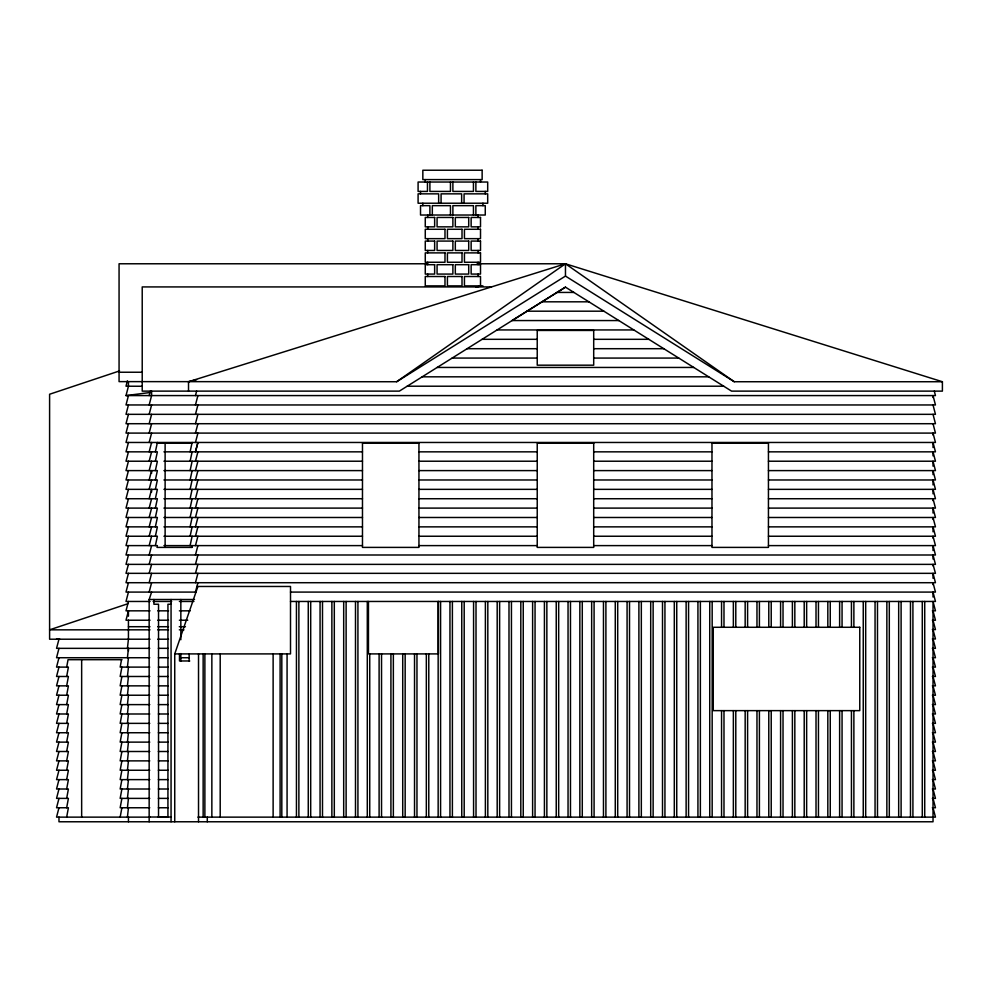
<?xml version="1.0" encoding="UTF-8"?>
<svg xmlns="http://www.w3.org/2000/svg" width="992" height="992" viewBox="0 0 992 992"><rect width="100%" height="100%" fill="white"/><g stroke="black" fill="none" stroke-linecap="round" stroke-linejoin="round"><path stroke-width="1.49" d="M127.435 648.346L128.414 639.208M127.435 657.733L128.439 648.346L128.439 651.025M127.435 667.108L128.439 657.733M127.435 676.482L128.439 667.108M127.435 685.856L128.439 676.482M127.435 695.231L128.439 685.856M127.435 704.618L128.439 695.231M127.435 713.992L128.439 704.618M127.435 723.366L128.439 713.992M127.435 732.741L128.439 723.366M127.435 742.128L128.439 732.741M127.435 751.502L128.439 742.128M127.435 760.876L128.439 751.502M127.435 770.251L128.439 760.876M127.435 779.625L128.439 770.251M127.435 789.012L128.439 779.625M127.435 798.386L128.439 789.012M127.435 807.761L128.439 798.386M127.435 817.135L128.439 807.761M66.675 667.108L68.039 659.692L121.892 659.692M66.675 676.482L68.398 667.108L56.544 667.108L58.974 657.733M66.675 685.856L68.398 676.482L56.544 676.482L58.974 667.108M66.675 695.231L68.398 685.856L56.544 685.856L58.974 676.482M66.675 704.618L68.398 695.231L56.544 695.231L58.974 685.856M66.675 713.992L68.398 704.618L56.544 704.618L58.974 695.231M66.675 723.366L68.398 713.992L56.544 713.992L58.974 704.618M66.675 732.741L68.398 723.366L56.544 723.366L58.974 713.992M66.675 742.128L68.398 732.741L56.544 732.741L58.974 723.366M66.675 751.502L68.398 742.128L56.544 742.128L58.974 732.741M66.675 760.876L68.398 751.502L56.544 751.502L58.974 742.128M66.675 770.251L68.398 760.876L56.544 760.876L58.974 751.502M66.675 779.625L68.398 770.251L56.544 770.251L58.974 760.876M66.675 789.012L68.398 779.625L56.544 779.625L58.974 770.251M66.675 798.386L68.398 789.012L56.544 789.012L58.974 779.625M66.675 807.761L68.398 798.386L56.544 798.386L58.974 789.012M66.675 817.135L68.398 807.761L56.544 807.761L58.974 798.386M121.532 659.692L120.168 667.108L149.767 667.108M121.892 667.108L120.168 676.482L149.767 676.482M121.892 676.482L120.168 685.856L149.767 685.856M121.892 685.856L120.168 695.231L149.767 695.231M121.892 695.231L120.168 704.618L149.767 704.618M121.892 704.618L120.168 713.992L149.767 713.992M121.892 713.992L120.168 723.366L149.767 723.366M121.892 723.366L120.168 732.741L149.767 732.741M121.892 732.741L120.168 742.128L149.767 742.128M121.892 742.128L120.168 751.502L149.767 751.502M121.892 751.502L120.168 760.876L149.767 760.876M121.892 760.876L120.168 770.251L149.767 770.251M121.892 770.251L120.168 779.625L149.767 779.625M121.892 779.625L120.168 789.012L149.767 789.012M121.892 789.012L120.168 798.386L149.767 798.386M121.892 798.386L120.168 807.761L149.767 807.761M120.168 817.135L121.892 807.761M155.372 451.844L157.381 442.469L157.381 443.213L192.299 443.213M155.372 461.218L157.381 451.844L126.009 451.844L128.439 442.469M155.372 470.605L157.381 461.218L126.009 461.218L128.439 451.844M155.372 479.979L157.381 470.605L126.009 470.605L128.439 461.218M155.372 489.354L157.381 479.979L126.009 479.979L128.439 470.605M155.372 498.728L157.381 489.354L126.009 489.354L128.439 479.979M155.372 508.102L157.381 498.728L126.009 498.728L128.439 489.354M155.372 517.489L157.381 508.102L126.009 508.102L128.439 498.728M155.372 526.864L157.381 517.489L126.009 517.489L128.439 508.102M155.372 536.238L157.381 526.864L126.009 526.864L128.439 517.489M155.372 545.612L157.381 536.238L126.009 536.238L128.439 526.864M190.104 451.844L192.113 442.469L192.113 443.213M190.104 461.218L192.113 451.844M190.104 470.605L192.113 461.218M190.104 479.979L192.113 470.605M190.104 489.354L192.113 479.979M190.104 498.728L192.113 489.354M190.104 508.102L192.113 498.728M190.104 517.489L192.113 508.102M190.104 526.864L192.113 517.489M190.104 536.238L192.113 526.864M190.104 545.612L192.113 536.238M191.729 547.398L192.113 545.612M127.398 380.854L126.009 386.21L142.302 386.26M58.974 648.346L56.544 657.733L149.767 657.733M934.29 391.121L935.456 395.585L126.009 395.585L128.439 386.21L128.439 381.622M128.439 395.585L126.009 404.959L935.456 404.959L933.026 395.585L933.026 397.544M128.439 404.959L126.009 414.334L935.456 414.334L933.026 404.959M128.439 414.334L126.009 423.708L935.456 423.708L933.026 414.334M128.439 423.708L126.009 433.095L935.456 433.095L933.026 423.708M128.439 433.095L126.009 442.469L935.456 442.469L933.026 433.095L933.026 435.054M149.16 395.585L150.313 391.121M149.16 404.959L151.59 395.585L151.59 391.121M149.16 414.334L151.59 404.959M149.16 423.708L151.59 414.334M149.16 433.095L151.59 423.708M149.16 442.469L151.59 433.095M149.16 451.844L151.59 442.469L151.59 443.213M128.439 536.238L126.009 545.612L157.381 545.612L156.996 547.398L192.299 547.398M58.974 807.761L56.544 817.135L150.052 817.135M149.16 461.218L151.59 451.844M128.439 545.612L126.009 554.999L935.456 554.999L933.026 545.612L933.026 550.548M149.16 470.605L151.59 461.218M128.439 554.999L126.009 564.374L935.456 564.374L933.026 554.999L933.026 559.017M149.16 479.979L151.59 470.605L151.59 473.283M149.16 489.354L151.59 479.979M128.439 573.339L126.009 582.713L935.456 582.713L933.026 573.339L933.026 578.262M149.16 498.728L151.59 489.354L151.59 492.032M128.439 582.713L126.009 592.088L195.97 592.088M149.16 508.102L151.59 498.728M128.439 592.088L126.009 601.462L150.052 601.462M149.16 517.489L151.59 508.102M128.439 601.462L126.009 610.836L150.052 610.836M149.16 526.864L151.59 517.489M149.16 536.238L151.59 526.864M149.16 545.612L151.59 536.238M149.16 554.999L151.59 545.612M149.16 564.374L151.59 554.999M195.461 395.585L196.627 391.121M149.16 582.713L151.59 573.339M195.461 404.959L197.904 395.585M149.16 592.088L151.59 582.713M195.461 414.334L197.904 404.959M195.461 423.708L197.904 414.334M195.461 433.095L197.904 423.708M195.461 442.469L197.904 433.095M197.904 442.469L195.461 451.844L197.706 443.213M195.461 461.218L197.904 451.844M195.461 470.605L197.904 461.218M195.461 479.979L197.904 470.605M195.461 489.354L197.904 479.979M195.461 498.728L197.904 489.354M195.461 508.102L197.904 498.728M195.461 517.489L197.904 508.102M195.461 526.864L197.904 517.489M195.461 536.238L197.904 526.864M195.461 545.612L197.904 536.238M195.461 554.999L197.904 545.612M195.461 564.374L197.904 554.999M195.461 582.713L197.904 573.339M195.461 592.088L197.904 582.713M128.439 564.374L126.009 573.339L935.456 573.339L933.026 564.374L933.026 565.924M149.16 573.339L151.59 564.374M195.461 573.339L197.904 564.374M149.16 821.773L149.16 599.503L151.59 592.088M174.741 821.773L174.741 653.902L197.904 586.47M427.515 263.773L119.065 263.773L119.065 381.622L396.664 381.734L565.465 263.773L942.4 381.734L942.4 391.121L731.563 391.121L565.465 287.147L512.07 320.565L618.847 320.565M396.664 381.734L565.465 276.086L565.465 263.773L477.115 263.773M565.465 287.147L399.354 391.121L142.216 391.121L142.216 286.924L491.474 286.924M119.548 370.921L49.6 394.246L49.6 639.208L150.028 639.208M127.844 603.744L49.6 629.833L150.028 629.833M476.148 287.246L480.512 285.882L480.512 276.508L464.442 276.508L464.442 285.882L482.943 285.882M188.517 391.121L188.517 381.734L565.465 263.773L734.266 381.734L942.4 381.734M188.517 381.734L196.565 379.713M126.009 395.585L150.4 392.472M557.008 292.429L573.909 292.429M542.004 301.816L588.888 301.816M527 311.19L603.868 311.19M497.091 329.939L633.838 329.939M482.1 339.314L537.23 339.314M593.7 339.314L648.818 339.314M467.12 348.7L537.23 348.7M593.7 348.7L663.797 348.7M452.141 358.075L537.23 358.075M593.7 358.075L678.776 358.075M437.162 367.449L693.755 367.449M119.065 372.236L142.092 372.236M422.183 376.824L708.747 376.824M407.204 386.21L723.726 386.21M163.94 451.844L362.477 451.844M418.946 451.844L537.23 451.844M593.7 451.844L711.971 451.844M768.44 451.844L935.456 451.844L933.026 442.469L933.026 447.528M163.94 461.218L362.477 461.218M418.946 461.218L537.23 461.218M593.7 461.218L711.971 461.218M768.44 461.218L935.456 461.218L933.026 451.844L933.026 455.861M163.94 470.605L362.477 470.605M418.946 470.605L537.23 470.605M593.7 470.605L711.971 470.605M768.44 470.605L935.456 470.605L933.026 461.218L933.026 466.153M163.94 479.979L362.477 479.979M418.946 479.979L537.23 479.979M593.7 479.979L711.971 479.979M768.44 479.979L935.456 479.979L933.026 470.605L933.026 474.622M163.94 489.354L362.477 489.354M418.946 489.354L537.23 489.354M593.7 489.354L711.971 489.354M768.44 489.354L935.456 489.354L933.026 479.979L933.026 484.914M163.94 498.728L362.477 498.728M418.946 498.728L537.23 498.728M593.7 498.728L711.971 498.728M768.44 498.728L935.456 498.728L933.026 489.354L933.026 493.818M163.94 508.102L362.477 508.102M418.946 508.102L537.23 508.102M593.7 508.102L711.971 508.102M768.44 508.102L935.456 508.102L933.026 498.728L933.026 500.7M163.94 517.489L362.477 517.489M418.946 517.489L537.23 517.489M593.7 517.489L711.971 517.489M768.44 517.489L935.456 517.489L933.026 508.102L933.026 513.038M163.94 526.864L362.477 526.864M418.946 526.864L537.23 526.864M593.7 526.864L711.971 526.864M768.44 526.864L935.456 526.864L933.026 517.489L933.026 519.448M163.94 536.238L362.477 536.238M418.946 536.238L537.23 536.238M593.7 536.238L711.971 536.238M768.44 536.238L935.456 536.238L933.026 526.864L933.026 531.799M163.94 545.612L362.477 545.612M418.946 545.612L537.23 545.612M593.7 545.612L711.971 545.612M768.44 545.612L935.456 545.612L933.026 536.238L933.026 538.21M196.924 586.47L290.507 586.47L290.507 653.902L174.741 653.902M290.507 592.088L935.456 592.088L933.026 582.713L933.026 584.685M149.16 599.503L194.519 599.503M153.14 601.462L171.653 601.462M179.378 601.462L193.924 601.462M290.507 601.462L935.456 601.462L933.026 592.088L933.026 597.023M171.021 604.24L167.933 604.24L167.933 817.148M157.765 610.836L168.566 610.836M179.378 610.836L190.179 610.836M932.356 610.836L935.456 610.836L933.026 601.462L933.026 821.773L58.974 821.773L58.974 817.135M150.052 620.223L126.009 620.223L128.439 610.836L128.439 616.206M157.765 620.223L168.566 620.223M179.378 620.223L187.748 620.223M932.356 620.223L935.456 620.223L933.026 610.836M128.439 626.708L150.003 626.708M157.716 626.708L168.491 626.708M179.279 626.708L185.442 626.708M932.356 629.598L935.456 629.598L933.026 620.223M157.74 629.833L168.541 629.833M179.329 629.833L183.954 629.833M56.544 638.972L59.632 638.972M932.356 638.972L935.456 638.972L933.026 629.598M157.74 639.208L168.541 639.208M149.767 648.346L56.544 648.346L58.974 639.208M158.36 648.346L168.045 648.346M932.356 648.346L935.456 648.346L933.026 638.972M158.36 657.733L168.045 657.733M179.998 657.733L189.373 657.733M932.356 657.733L935.456 657.733L933.026 648.346M189.745 660.97L179.49 660.97L179.49 653.902M158.36 667.108L168.045 667.108M932.356 667.108L935.456 667.108L933.026 657.733M158.36 676.482L168.045 676.482M932.356 676.482L935.456 676.482L933.026 667.108M158.36 685.856L168.045 685.856M932.356 685.856L935.456 685.856L933.026 676.482M158.36 695.231L168.045 695.231M932.356 695.231L935.456 695.231L933.026 685.856M158.36 704.618L168.045 704.618M932.356 704.618L935.456 704.618L933.026 695.231M158.36 713.992L168.045 713.992M932.356 713.992L935.456 713.992L933.026 704.618M158.36 723.366L168.045 723.366M932.356 723.366L935.456 723.366L933.026 713.992M158.36 732.741L168.045 732.741M932.356 732.741L935.456 732.741L933.026 723.366M158.36 742.128L168.045 742.128M932.356 742.128L935.456 742.128L933.026 732.741M158.36 751.502L168.045 751.502M932.356 751.502L935.456 751.502L933.026 742.128M158.36 760.876L168.045 760.876M932.356 760.876L935.456 760.876L933.026 751.502M158.36 770.251L168.045 770.251M932.356 770.251L935.456 770.251L933.026 760.876M158.36 779.625L168.045 779.625M932.356 779.625L935.456 779.625L933.026 770.251M158.36 789.012L168.045 789.012M932.356 789.012L935.456 789.012L933.026 779.625M158.36 798.386L168.045 798.386M932.356 798.386L935.456 798.386L933.026 789.012M158.36 807.761L168.045 807.761M932.356 807.761L935.456 807.761L933.026 798.386M149.16 817.024L171.058 817.024M158.36 817.135L167.636 817.135M197.904 817.135L935.456 817.135L933.026 807.761M565.465 276.086L734.266 381.734M924.718 601.462L924.718 817.135M922.287 601.462L922.287 817.135M912.913 601.462L912.913 817.135M910.482 601.462L910.482 817.135M901.108 601.462L901.108 817.135M898.678 601.462L898.678 817.135M889.303 601.462L889.303 817.135M886.86 601.462L886.86 817.135M877.486 601.462L877.486 817.135M875.056 601.462L875.056 817.135M865.681 601.462L865.681 817.135M863.251 601.462L863.251 817.135M853.876 601.462L853.876 627.279M853.876 710.632L853.876 817.135M851.446 601.462L851.446 627.279M851.446 710.632L851.446 817.135M842.059 601.462L842.059 627.279M842.059 710.632L842.059 817.135M839.629 601.462L839.629 627.279M839.629 710.632L839.629 817.135M830.254 601.462L830.254 627.279M830.254 710.632L830.254 817.135M827.824 601.462L827.824 627.279M827.824 710.632L827.824 817.135M818.45 601.462L818.45 627.279M818.45 710.632L818.45 817.135M816.019 601.462L816.019 627.279M816.019 710.632L816.019 817.135M806.645 601.462L806.645 627.279M806.645 710.632L806.645 817.135M804.214 601.462L804.214 627.279M804.214 710.632L804.214 817.135M794.828 601.462L794.828 627.279M794.828 710.632L794.828 817.135M792.397 601.462L792.397 627.279M792.397 710.632L792.397 817.135M783.023 601.462L783.023 627.279M783.023 710.632L783.023 817.135M780.592 601.462L780.592 627.279M780.592 710.632L780.592 817.135M771.218 601.462L771.218 627.279M771.218 710.632L771.218 817.135M768.788 601.462L768.788 627.279M768.788 710.632L768.788 817.135M759.401 601.462L759.401 627.279M759.401 710.632L759.401 817.135M756.97 601.462L756.97 627.279M756.97 710.632L756.97 817.135M747.596 601.462L747.596 627.279M747.596 710.632L747.596 817.135M745.166 601.462L745.166 627.279M745.166 710.632L745.166 817.135M735.791 601.462L735.791 627.279M735.791 710.632L735.791 817.135M733.361 601.462L733.361 627.279M733.361 710.632L733.361 817.135M723.986 601.462L723.986 627.279M723.986 710.632L723.986 817.135M721.556 601.462L721.556 627.279M721.556 710.632L721.556 817.135M712.169 601.462L712.169 817.135M709.739 601.462L709.739 817.135M700.364 601.462L700.364 817.135M697.934 601.462L697.934 817.135M688.56 601.462L688.56 817.135M686.129 601.462L686.129 817.135M676.742 601.462L676.742 817.135M674.312 601.462L674.312 817.135M664.938 601.462L664.938 817.135M662.507 601.462L662.507 817.135M653.133 601.462L653.133 817.135M650.702 601.462L650.702 817.135M641.328 601.462L641.328 817.135M638.898 601.462L638.898 817.135M629.511 601.462L629.511 817.135M627.08 601.462L627.08 817.135M617.706 601.462L617.706 817.135M615.276 601.462L615.276 817.135M605.901 601.462L605.901 817.135M603.471 601.462L603.471 817.135M594.084 601.462L594.084 817.135M591.654 601.462L591.654 817.135M582.279 601.462L582.279 817.135M579.849 601.462L579.849 817.135M570.474 601.462L570.474 817.135M568.044 601.462L568.044 817.135M558.67 601.462L558.67 817.135M556.239 601.462L556.239 817.135M546.852 601.462L546.852 817.135M544.422 601.462L544.422 817.135M535.048 601.462L535.048 817.135M532.617 601.462L532.617 817.135M523.243 601.462L523.243 817.135M520.812 601.462L520.812 817.135M511.438 601.462L511.438 817.135M508.995 601.462L508.995 817.135M499.621 601.462L499.621 817.135M497.19 601.462L497.19 817.135M487.816 601.462L487.816 817.135M485.262 191.419L485.262 193.849M485.386 601.462L485.386 817.135M482.943 203.224L482.943 205.654M480.512 179.602L480.512 182.032M478.082 215.028L478.082 217.459M478.082 226.846L478.082 229.276M478.082 238.65L478.082 241.081M478.082 250.455L478.082 252.886M478.082 262.26L478.082 264.69M478.082 274.077L478.082 276.508M475.875 182.032L475.875 191.419L487.692 191.419L487.692 182.032L418.091 182.032L418.091 191.419L427.465 191.419L427.465 182.032M475.875 215.028L475.875 205.654L485.262 205.654L485.262 215.028L420.521 215.028L420.521 205.654L429.896 205.654L429.896 215.028M476.011 601.462L476.011 817.135M473.444 182.032L473.444 191.419L452.885 191.419L452.885 182.032M473.444 215.028L473.444 205.654L452.885 205.654L452.885 215.028M473.581 601.462L473.581 817.135M464.194 601.462L464.194 817.135M464.07 203.224L464.07 193.849L487.692 193.849L487.692 203.224L418.091 203.224L418.091 193.849L438.65 193.849L438.65 203.224M461.64 203.224L461.64 193.849L441.08 193.849L441.08 203.224M461.764 601.462L461.764 817.135M452.389 601.462L452.389 817.135M450.455 182.032L450.455 191.419L429.896 191.419L429.896 182.032M450.455 215.028L450.455 205.654L432.326 205.654L432.326 215.028M449.959 601.462L449.959 817.135M440.584 601.462L440.584 817.135M438.427 601.462L438.427 653.902L368.454 653.902L368.454 601.462M438.154 601.462L438.154 817.135M428.78 653.902L428.78 817.135M427.701 215.028L427.701 217.459M427.701 226.846L427.701 229.276M427.701 238.65L427.701 241.081M427.701 250.455L427.701 252.886M427.701 262.26L427.701 264.69M427.701 274.077L427.701 276.508M426.337 653.902L426.337 817.135M425.27 179.602L425.27 182.032M422.84 203.224L422.84 205.654M420.521 191.419L420.521 193.849M416.962 653.902L416.962 817.135M414.532 653.902L414.532 817.135M405.158 653.902L405.158 817.135M402.727 653.902L402.727 817.135M393.353 653.902L393.353 817.135M390.922 653.902L390.922 817.135M381.536 653.902L381.536 817.135M379.105 653.902L379.105 817.135M369.731 653.902L369.731 817.135M367.3 601.462L367.3 817.135M357.926 601.462L357.926 817.135M355.496 601.462L355.496 817.135M346.121 601.462L346.121 817.135M343.691 601.462L343.691 817.135M334.304 601.462L334.304 817.135M331.874 601.462L331.874 817.135M322.499 601.462L322.499 817.135M320.069 601.462L320.069 817.135M310.694 601.462L310.694 817.135M308.264 601.462L308.264 817.135M298.877 601.462L298.877 817.135M296.447 601.462L296.447 817.135M287.072 653.902L287.072 817.135M281.815 653.902L281.815 817.135M280.104 653.902L280.104 817.135M273.122 653.902L273.122 817.135M220.199 653.902L220.199 817.135M211.854 653.902L211.854 817.135M207.278 817.135L207.278 821.773M204.873 653.902L204.873 817.135M203.149 653.902L203.149 817.135M198.524 653.902L198.524 821.773M189.15 653.902L189.15 660.97M180.842 599.503L180.842 639.728M180.842 653.579L180.842 661.329M171.058 599.503L171.058 821.773M165.118 443.213L165.118 547.398M158.534 817.024L158.534 604.24L153.909 604.24L153.909 599.503M128.439 620.223L128.439 639.208M128.439 817.135L128.439 821.773M81.654 659.692L81.654 817.135M482.137 170.227L422.84 170.227L422.84 179.602L482.137 179.602L482.137 170.227M434.645 217.459L425.27 217.459L425.27 226.846L434.645 226.846L434.645 217.459M452.885 217.459L437.075 217.459L437.075 226.846L452.885 226.846L452.885 217.459M468.708 217.459L455.316 217.459L455.316 226.846L468.708 226.846L468.708 217.459M480.512 217.459L471.138 217.459L471.138 226.846L480.512 226.846L480.512 217.459M444.986 229.276L425.27 229.276L425.27 238.65L444.986 238.65L444.986 229.276M462.012 229.276L447.417 229.276L447.417 238.65L462.012 238.65L462.012 229.276M480.512 229.276L464.442 229.276L464.442 238.65L480.512 238.65L480.512 229.276M434.645 241.081L425.27 241.081L425.27 250.455L434.645 250.455L434.645 241.081M452.885 241.081L437.075 241.081L437.075 250.455L452.885 250.455L452.885 241.081M468.708 241.081L455.316 241.081L455.316 250.455L468.708 250.455L468.708 241.081M480.512 241.081L471.138 241.081L471.138 250.455L480.512 250.455L480.512 241.081M444.986 252.886L425.27 252.886L425.27 262.26L444.986 262.26L444.986 252.886M462.012 252.886L447.417 252.886L447.417 262.26L462.012 262.26L462.012 252.886M480.512 252.886L464.442 252.886L464.442 262.26L480.512 262.26L480.512 252.886M434.645 264.69L425.27 264.69L425.27 274.077L434.645 274.077L434.645 264.69M452.885 264.69L437.075 264.69L437.075 274.077L452.885 274.077L452.885 264.69M468.708 264.69L455.316 264.69L455.316 274.077L468.708 274.077L468.708 264.69M480.512 264.69L471.138 264.69L471.138 274.077L480.512 274.077L480.512 264.69M444.986 276.508L425.27 276.508L425.27 285.882L444.986 285.882L444.986 276.508M462.012 276.508L447.417 276.508L447.417 285.882L462.012 285.882L462.012 276.508M593.7 330.448L537.23 330.448L537.23 365.18L593.7 365.18L593.7 330.448M418.946 443.213L362.477 443.213L362.477 547.398L418.946 547.398L418.946 443.213M593.7 443.213L537.23 443.213L537.23 547.398L593.7 547.398L593.7 443.213M768.44 443.213L711.971 443.213L711.971 547.398L768.44 547.398L768.44 443.213M859.766 627.279L713.26 627.279L713.26 710.632L859.766 710.632L859.766 627.279"/></g></svg>
